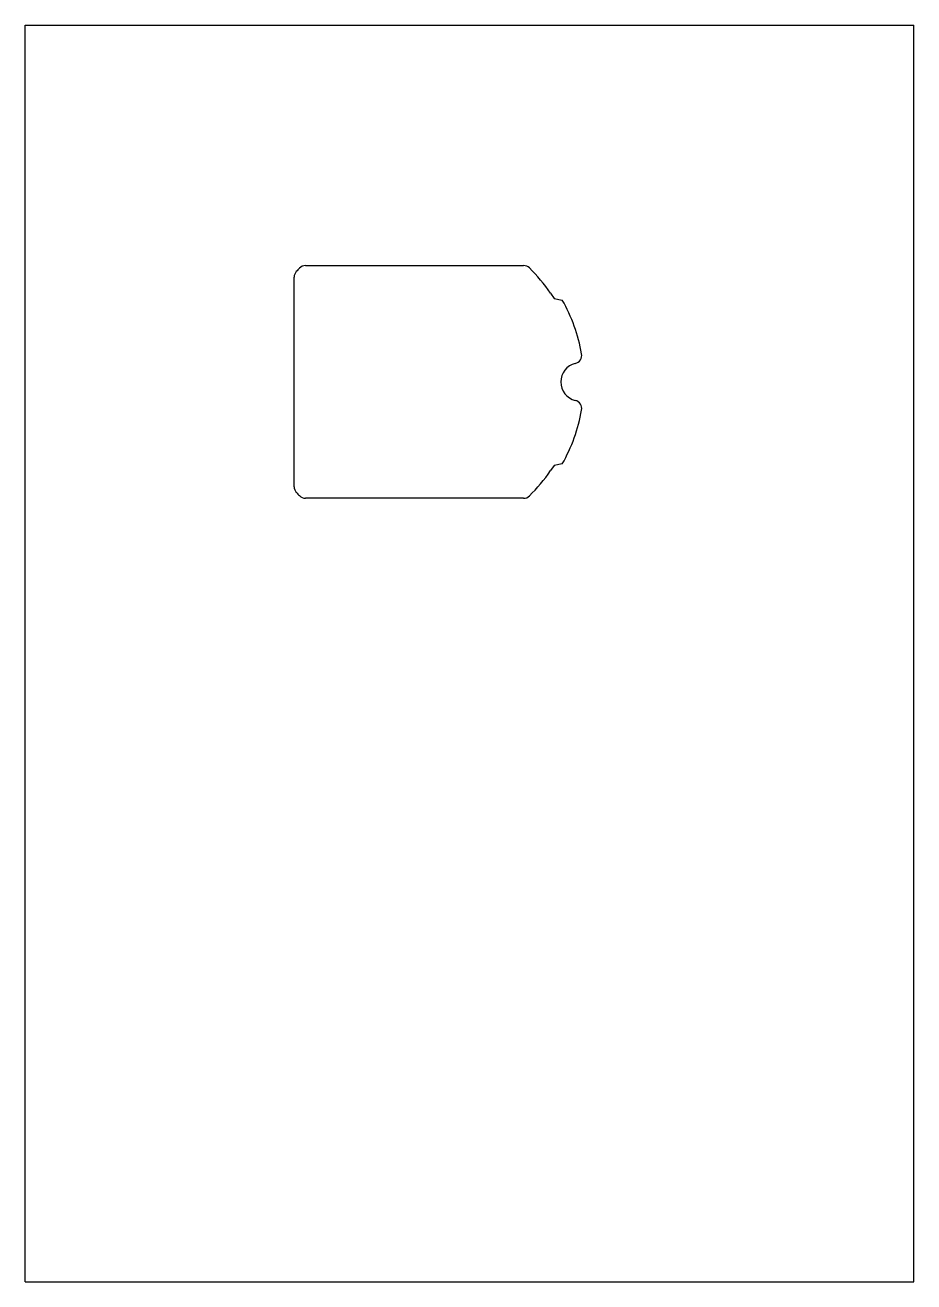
# Model space of a CAD drawing. Header units: millimetres. Extents: x 0 to 210, y 0 to 297.
import ezdxf

# ---------------------------------------------------------------- set-up
doc = ezdxf.new("R2010")
doc.units = ezdxf.units.MM
doc.header["$LTSCALE"] = 19.36
doc.layers.get('0').update_dxf_attribs({"linetype": 'CONTINUOUS'})

msp = doc.modelspace()

# ---------------------------------------------------------------- linework, layer by layer
at = {"color": 7, "linetype": 'CONTINUOUS'}
for p, q in [((0, 0), (0, 297)), ((0, 297), (210, 297)), ((210, 0), (210, 297)), ((66.25, 240.18), (117.76, 240.18)), ((63.56, 187.92), (63.56, 237.43)), ((124.15, 233.65), (124.99, 232.4)), ((124.99, 232.4), (126.92, 232.03)), ((126.92, 193.33), (124.99, 192.95)), ((124.99, 192.95), (124.15, 191.71)), ((117.76, 185.18), (66.25, 185.18)), ((0, 0), (210, 0))]:
    msp.add_line(p, q, dxfattribs=at)
for centre, radius, start, end in [((65.56, 237.43), 2, 138.0084, 180), ((93.06, 212.68), 39, 136.434, 138.0084), ((66.25, 238.18), 2, 90, 136.434), ((117.76, 238.18), 2, 45.9151, 90), ((93.06, 212.68), 37.5, 34, 45.9151), ((93.06, 212.68), 39, 9.8259, 29.7465), ((131.06, 212.68), 4.5, 103.7301, 256.2699), ((129.52, 218.99), 2, 283.7301, 9.8259), ((129.52, 206.36), 2, 350.1741, 76.2699), ((93.06, 212.68), 39, 330.2535, 350.1741), ((93.06, 212.68), 37.5, 314.0849, 326), ((65.56, 187.92), 2, 180, 221.9916), ((93.06, 212.68), 39, 221.9916, 223.566), ((66.25, 187.18), 2, 223.566, 270), ((117.76, 187.18), 2, 270, 314.0849)]:
    msp.add_arc(centre, radius, start, end, dxfattribs=at)

doc.saveas('drawing.dxf')
